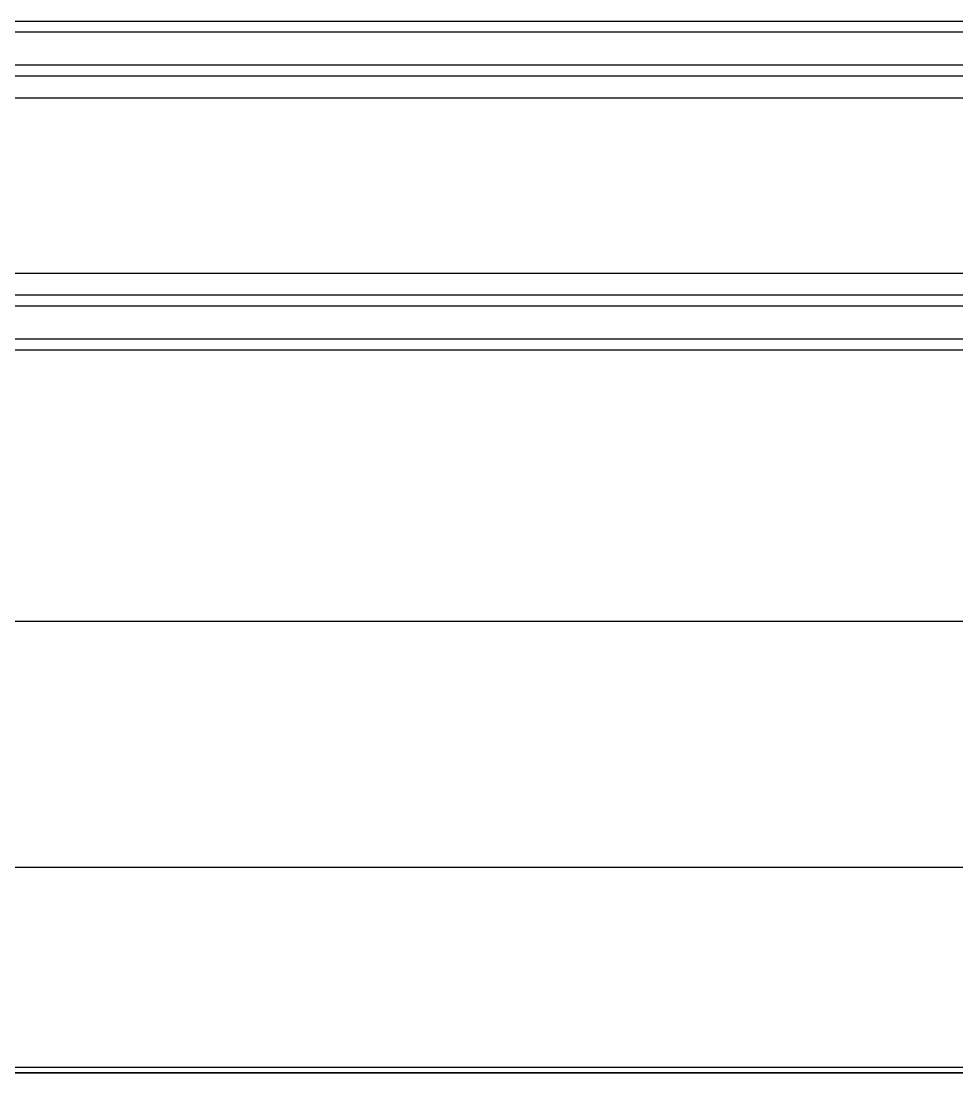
# Model space of a CAD drawing. Header units: millimetres. Extents: x 1409 to 26878, y 589 to 5187.
# Drawn here: x 15748.9 to 15834.3, y 2925.1 to 3021.1 of the extents above; entities that cross this region are included whole.
import ezdxf

# ---------------------------------------------------------------- set-up
doc = ezdxf.new("R2010")
doc.units = ezdxf.units.MM
doc.layers.add('02___PRT_ALL_AXES', color=7, linetype='Continuous')

# ---------------------------------------------------------------- blocks, each defined once
blk = doc.blocks.new('dfx')
at = {"color": 114, "linetype": 'Continuous', "lineweight": -3, "true_color": 0x139b48}
for p, q in [((13147.482, 8283.727), (13701.482, 8283.727)), ((13147.482, 8278.727), (13701.482, 8278.727)), ((13147.482, 8276.727), (13701.482, 8276.727)), ((13147.482, 8260.727), (13701.482, 8260.727)), ((13147.482, 8258.727), (13701.482, 8258.727)), ((13147.482, 8253.727), (13701.482, 8253.727))]:
    blk.add_line(p, q, dxfattribs=at)
at = {"layer": '02___PRT_ALL_AXES', "color": 114, "linetype": 'Continuous', "lineweight": -3, "true_color": 0x139b48}
for p, q in [((13151.451, 8282.727), (13697.512, 8282.727)), ((13151.451, 8279.727), (13697.512, 8279.727)), ((13151.451, 8257.727), (13697.512, 8257.727)), ((13151.451, 8254.727), (13697.512, 8254.727))]:
    blk.add_line(p, q, dxfattribs=at)
blk = doc.blocks.new('*U69')
blk.add_blockref('dfx', (-13416.982, -8530.477))
blk = doc.blocks.new('*U70')
at = {"color": 0, "linetype": 'ByBlock', "lineweight": -2, "transparency": 16777216}
blk.add_blockref('*U69', (600, 675), dxfattribs=at)
blk = doc.blocks.new('1111')
at = {"color": 7, "linetype": 'Continuous'}
for p, q in [((16002.781, 7051.634), (16602.781, 7051.634)), ((16284.984, 6755.377), (16549.054, 6755.377)), ((16270.668, 6732.905), (16549.054, 6732.905)), ((16567.325, 6714.633), (16259.028, 6714.633)), ((16602.781, 6714.134), (16002.781, 6714.134))]:
    blk.add_line(p, q, dxfattribs=at)
blk = doc.blocks.new('*U147')
blk.add_blockref('1111', (-16308.281, -6888.884))
blk = doc.blocks.new('*U148')
at = {"color": 0, "linetype": 'ByBlock', "lineweight": -2, "transparency": 16777216}
for p in [(600, 675), (600, 337.5)]:
    blk.add_blockref('*U147', p, dxfattribs=at)

msp = doc.modelspace()

# ---------------------------------------------------------------- block references
for name, p in [('*U148', (15110.4576, 2424.8499)), ('*U70', (15097.4439, 2592.8499))]:
    msp.add_blockref(name, p)

doc.saveas('drawing.dxf')
